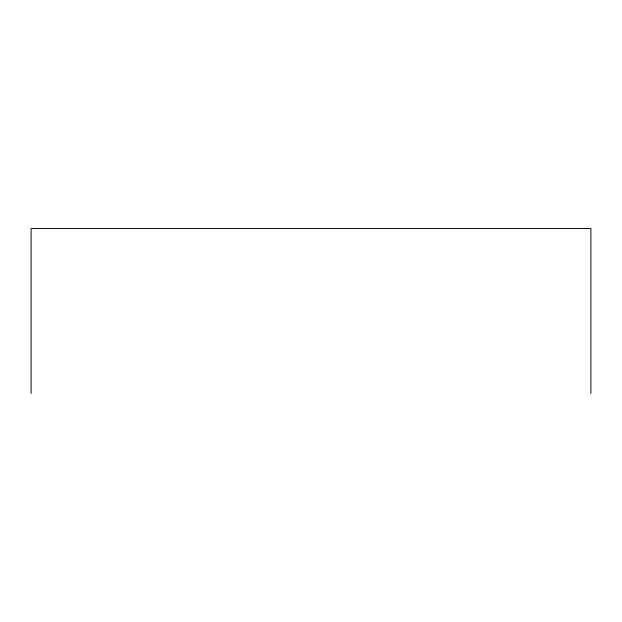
<?xml version="1.0" encoding="UTF-8"?>
<svg xmlns="http://www.w3.org/2000/svg" width="622" height="622" viewBox="0 0 622 622"><rect width="100%" height="100%" fill="white"/><g stroke="black" fill="none" stroke-linecap="round" stroke-linejoin="round"><path stroke-width="0.93" d="M590.9 393.477L590.9 228.523L31.1 228.523L31.1 393.477"/></g></svg>
